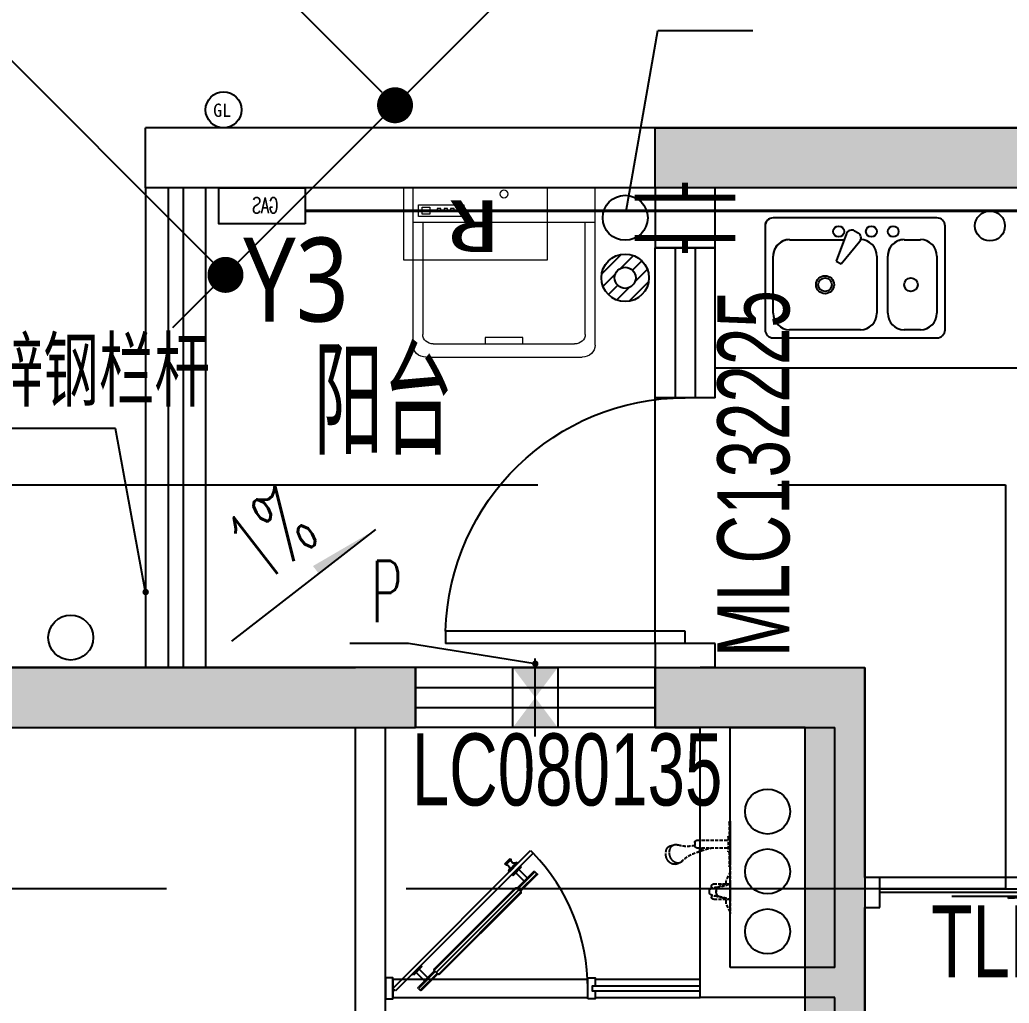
# Model space of a CAD drawing. Header units: millimetres. Extents: x -235126 to 312941, y -228449 to 114042.
# Drawn here: x -108016 to -104715, y -146156 to -142876 of the extents above; entities that cross this region are included whole.
import ezdxf
from ezdxf.enums import TextEntityAlignment as Align
from ezdxf.lldxf.tags import DXFTag

# ---------------------------------------------------------------- set-up
doc = ezdxf.new("R2010")
doc.units = ezdxf.units.MM
doc.header["$LTSCALE"] = 800
doc.linetypes.add('BY-3落地2$0$DASH', pattern=[0.35, 0.25, -0.1])
doc.linetypes.add('DASH', pattern=[0.35, 0.25, -0.1])
doc.layers.get('DEFPOINTS').update_dxf_attribs({"color": 250})
for name, color, linetype in [('_WALL', 6, 'Continuous'), ('_景森-地漏', 7, 'Continuous'), ('_景森-废水立管', 4, 'Continuous'), ('_景森-污水立管', 2, 'Continuous'), ('_景森-给水立管', 13, 'Continuous'), ('_景森-通气立管', 112, 'Continuous'), ('_景森-雨水立管', 231, 'Continuous'), ('_水', 201, 'Continuous'), ('AXIS', 3, 'Continuous'), ('FF-DOOR-门扇', 2, 'Continuous'), ('FF-KITCHEN-厨房', 1, 'Continuous'), ('FF-UTIL-沐浴趟门', 1, 'Continuous'), ('FF-UTIL-洁具', 1, 'Continuous'), ('f景森a-房名', 61, 'Continuous'), ('f景森a-符号', 125, 'Continuous'), ('f景森a-辅助线', 126, 'Continuous'), ('k景森a-看线', 1, 'Continuous'), ('l景森a-栏杆', 54, 'Continuous'), ('m景森a-门窗', 2, 'Continuous'), ('m景森a-门窗编号', 51, 'Continuous'), ('PUB_TEXT', 7, 'Continuous'), ('R-燃气设备', 3, 'Continuous'), ('s景森a-索引', 123, 'Continuous'), ('t景森a-砼', 6, 'Continuous'), ('VALVE_废水', 7, 'Continuous'), ('WALL', 4, 'Continuous'), ('暖通意见', 90, 'Continuous'), ('留孔', 1, 'Continuous')]:
    doc.layers.add(name, color=color, linetype=linetype)
doc.layers.add('A-FLOR-CKWA', color=142, linetype='Continuous', lineweight=9)
doc.layers.add('家具', color=8, linetype='Continuous', lineweight=9)
doc.styles.add('-黑体', font='simhei.ttf', dxfattribs={"width": 0.9})
doc.styles.add('_TCH_DIM', font='TXT', dxfattribs={"width": 0.65, "bigfont": 'HZTXT'})
doc.styles.add('HZTXT', font='txt-y.shx', dxfattribs={"width": 0.65, "bigfont": 'hztxt.shx'})
doc.styles.add('TSSD_REIN_T3', font='TSSDENG', dxfattribs={"width": 0.7, "bigfont": 'HZTXT'})
doc.styles.add('景森-黑体', font='')
doc.styles.add('景森尺寸字体', font='景森细字型.SHX', dxfattribs={"width": 0.7, "bigfont": '景森汉字.shx'})
doc.styles.add('景森细字体', font='景森细字型.SHX', dxfattribs={"width": 0.85, "bigfont": '景森汉字.shx'})
doc.styles.add('样式_1', font='', dxfattribs={"height": 200})
doc.styles.get('景森-黑体').set_extended_font_data('Microsoft YaHei')
doc.styles.get('样式_1').set_extended_font_data('STXihei')
tags = doc.linetypes.add('HIDDEN2', pattern=[0.1875, 0.125, -0.0625]).pattern_tags.tags
tags[6:7] = [DXFTag(74, 4), DXFTag(75, 0), DXFTag(340, '0'), DXFTag(46, 1.0), DXFTag(50, 0.0), DXFTag(44, 0.0), DXFTag(45, 0.0)]
tags[4:5] = [DXFTag(74, 4), DXFTag(75, 0), DXFTag(340, '0'), DXFTag(46, 1.0), DXFTag(50, 0.0), DXFTag(44, 0.0), DXFTag(45, 0.0)]
doc.dimstyles.new('_TCH_ARCH&&100', dxfattribs={"dimtxt": 300, "dimasz": 120, "dimexe": 250, "dimexo": 0, "dimgap": 100, "dimtad": 1, "dimdec": 0, "dimzin": 0, "dimdsep": 46, "dimtxsty": 'TSSD_REIN_T3', "dimblk": 'DOT', "dimcen": 0.09, "dimclrt": 7, "dimazin": 2, "dimtfac": 1, "dimtdec": 0, "dimtix": 1, "dimtmove": 2, "dimatfit": 3, "dimtolj": 1, "dimtzin": 0, "dimarcsym": 0})

# ---------------------------------------------------------------- blocks, each defined once
blk = doc.blocks.new('景森门窗编号01')
at = {"layer": 'm景森a-门窗编号', "style": '景森尺寸字体', "width": 0.7}
blk.add_attdef('门窗编号', text='', height=2.4, dxfattribs=at).set_placement((0, 0), align=Align.MIDDLE)
blk = doc.blocks.new('dilou-xyj')
at = {"color": 7}
for p, q in [((-147.8, 25.4), (-25.4, 147.8)), ((-24.7, 61.9), (53.5, 140.1)), ((47.1, 47.1), (106.1, 106.1)), ((-140.1, -53.5), (-61.9, 24.7)), ((61.9, -24.7), (140.1, 53.5)), ((-106.1, -106.1), (-47.1, -47.1)), ((-53.5, -140.1), (24.7, -61.9)), ((25.4, -147.8), (147.8, -25.4))]:
    blk.add_line(p, q, dxfattribs=at)
at = {"color": 7, "linetype": 'Continuous'}
for radius in [150, 66.7]:
    blk.add_circle((0, 0), radius, dxfattribs=at)
blk = doc.blocks.new('卫生间排气孔')
at = {"layer": '留孔', "ltscale": 0.1}
blk.add_line((130, 0), (-130, 0), dxfattribs=at)
blk.add_lwpolyline([(100, -75), (-100, -75), (-100, 75), (100, 75)], close=True, dxfattribs=at)
blk.add_solid([(100, -75), (100, 75), (-100, 75), (-100, -75)], dxfattribs=at)
blk = doc.blocks.new('A$C306334A5')
at = {"layer": 'A-FLOR-CKWA', "color": 40, "linetype": 'Continuous'}
blk.add_lwpolyline([(0, -200), (0, 200), (-200, 200), (-200, -200)], close=True, dxfattribs=at)
at = {"layer": 'A-FLOR-CKWA', "color": 40, "linetype": 'Continuous', "style": '-黑体', "width": 1.5}
blk.add_text('R', height=144, rotation=90, dxfattribs=at).set_placement((-34.4, -67.4, 0))
blk = doc.blocks.new('ERGRGAERG')
at = {"color": 3}
blk.add_circle((0, 0), 50, dxfattribs=at)
at = {"layer": 'R-燃气设备', "style": '样式_1'}
blk.add_text('GL', height=37.01, rotation=360, dxfattribs=at).set_placement((-29, -19.5))
blk = doc.blocks.new('ERGREG')
at = {"layer": '暖通意见'}
blk.add_lwpolyline([(0, 0), (240, 0), (240, 100), (0, 100)], close=True, dxfattribs=at)
at = {"layer": '暖通意见', "style": 'HZTXT', "width": 0.65}
blk.add_text('GAS', height=43.75, dxfattribs=at).set_placement((74.8125, 29.5))
blk = doc.blocks.new('A$C371139E7')
at = {"layer": '家具', "ltscale": 0.5}
for p, q in [((-17.3, 700.9), (-541.9, 700.9)), ((-133, 95.6), (-133, 698.1)), ((-17.3, 92.1), (-17.3, 700.9)), ((-133, 667.6), (-506, 667.6)), ((-113, 681.8), (-74.5, 681.8)), ((-113, 530.6), (-113, 681.8)), ((-105.1, 669.3), (-81.3, 669.3)), ((-105.1, 644.3), (-105.1, 669.3)), ((-81.3, 669.3), (-81.3, 644.3)), ((-74.5, 681.8), (-74.5, 530.6)), ((-581.9, 656.7), (-581.9, 136.2)), ((-538, 632.3), (-538, 160.7)), ((-81.3, 644.3), (-105.1, 644.3)), ((-96.1, 619.8), (-96.1, 607.7)), ((-85.9, 619.8), (-96.1, 619.8)), ((-96.1, 607.7), (-85.9, 607.7)), ((-96.1, 596.5), (-96.1, 584.5)), ((-85.9, 596.5), (-96.1, 596.5)), ((-85.9, 607.7), (-85.9, 619.8)), ((-85.9, 584.5), (-85.9, 596.5)), ((-96.1, 584.5), (-85.9, 584.5)), ((-96.1, 574.8), (-96.1, 562.8)), ((-85.9, 574.8), (-96.1, 574.8)), ((-96.1, 562.8), (-85.9, 562.8)), ((-85.9, 562.8), (-85.9, 574.8)), ((-74.5, 530.6), (-113, 530.6)), ((-96.1, 552.4), (-96.1, 540.3)), ((-85.9, 552.4), (-96.1, 552.4)), ((-96.1, 540.3), (-85.9, 540.3)), ((-85.9, 540.3), (-85.9, 552.4)), ((-516, 459.2), (-538, 459.2)), ((-516, 396.5), (-516, 459.2)), ((-516, 333.8), (-516, 396.5)), ((-538, 333.8), (-516, 333.8)), ((-506, 125.4), (-133, 125.4)), ((-541.9, 92.1), (-17.3, 92.1))]:
    blk.add_line(p, q, dxfattribs=at)
at = {"layer": '家具', "ltscale": 0.5, "extrusion": (0, 0, -1)}
for centre, major_axis, start_param, end_param in [((-541.9, 656.7), (0, 44.1), 4.712389, 6.283185), ((-506, 632.3), (0, 35.3), 4.712389, 6.283185), ((-541.9, 136.2), (0, 44.1), 3.141593, 4.712389), ((-506, 160.7), (0, 35.3), 3.141593, 4.712389)]:
    blk.add_ellipse(centre, major_axis=major_axis, ratio=0.90675, start_param=start_param, end_param=end_param, dxfattribs=at)
blk.add_ellipse((-37.6, 396.5), major_axis=(0, 14.1), ratio=0.90675, dxfattribs=at)
blk = doc.blocks.new('BATH')
at = {"linetype": 'DASH', "ltscale": 0.05}
for p, q in [((285.4, 0), (0, 0)), ((5.6, 0), (31.6, -12.1)), ((129.6, 0), (104.1, -12.1)), ((144.4, 0), (145, -1)), ((190.5, 0), (239.3, 0)), ((190.5, -3.2), (190.5, 0)), ((239.3, -3.1), (239.3, 0)), ((285.4, 0), (284.8, -1)), ((31.6, -12.1), (44.4, -12.1)), ((44.4, -12.1), (44.4, -51)), ((91.8, -51), (91.8, -12.1)), ((91.8, -12.1), (104.1, -12.1)), ((191.2, -2.5), (147.7, -2.5)), ((236.1, -6.3), (193.7, -6.3)), ((203.3, -102.3), (203.2, -6.3)), ((226.7, -102.4), (226.6, -6.3)), ((282.1, -2.5), (238.6, -2.5)), ((58.2, -57.4), (50.5, -57.4)), ((53.5, -40), (53.5, -36.3)), ((77.8, -57.4), (85.5, -57.4)), ((82.5, -40), (82.5, -36.3)), ((194.1, -89.4), (203.2, -55.3)), ((189.9, -98.3), (191.6, -92.3)), ((220.4, -108.8), (209.4, -108.8)), ((153.4, -168.7), (156.5, -156.9)), ((210, -183.8), (213.1, -172.1))]:
    blk.add_line(p, q, dxfattribs=at)
at = {"color": 251, "linetype": 'DASH', "ltscale": 0.05}
for p, q in [((91.7, 0), (44.3, 0)), ((44.3, 0), (44.3, -11.9)), ((92.1, 0), (44.7, 0)), ((275.7, 0), (151.8, 0)), ((45, -15.3), (44.6, -14.4)), ((44.9, -15.2), (53.9, -37.2)), ((91.1, -15.2), (82.1, -37.2)), ((91.1, -15.3), (91.4, -14.4)), ((91.7, 0), (91.7, -11.9)), ((276.3, 0), (152.4, 0))]:
    blk.add_line(p, q, dxfattribs=at)
for centre, radius, start, end in [((51.1, -12.2), 6.87, 177.3999, 200.8225), ((-52.1, -44.6), 105.9, 5.8023, 22.587), ((188.1, -44.6), 105.9, 157.413, 174.1977), ((84.9, -12.2), 6.87, 339.1775, 2.6001), ((59.6, -33.2), 6.35, 185.8023, 232.3307), ((59.8, -34.8), 6.35, 202.297, 245.8614), ((66.9, -23.7), 18.4, 232.3307, 273.3098), ((67.2, -18.3), 24.4, 245.8614, 271.8731), ((68.2, -21.8), 20.3, 268.6575, 269.5531), ((67.9, -17.1), 25.7, 269.6126, 270.1383), ((69.1, -23.7), 18.4, 266.6902, 307.6693), ((68.8, -18.3), 24.4, 268.1269, 294.1386), ((67.8, -21.8), 20.3, 270.4469, 271.3425), ((68.1, -17.1), 25.7, 269.8617, 270.3874), ((76.2, -34.8), 6.35, 294.1386, 337.703), ((76.4, -33.2), 6.35, 307.6693, 354.1977), ((199.7, -101.7), 13.7, 74.7863, 104.8395), ((193.9, -99.4), 4.07, 129.1668, 165), ((198.2, -97.8), 8.69, 200.8332, 201.232), ((196.8, -103), 8.69, 104.8395, 129.1668), ((198.1, -107.8), 13.7, 67.5964, 104.8395), ((172.6, -161.3), 16.7, 165, 193.9175), ((179.4, -159.6), 23.6, 193.9175, 218.1373), ((184.6, -155.5), 30.2, 218.1373, 237.7463), ((189.2, -148.1), 39, 237.7463, 255), ((192, -163), 23.6, 291.8627, 316.0825), ((197, -167.8), 16.7, 316.0825, 345), ((190.3, -169.5), 23.6, 13.9175, 23.823), ((189.2, -148.1), 39, 255, 272.2537), ((189.6, -156.8), 30.2, 272.2537, 291.8627)]:
    blk.add_arc(centre, radius, start, end, dxfattribs=at)
at = {"linetype": 'DASH', "ltscale": 0.05}
for centre, radius, start, end in [((147.7, 0.6), 3.17, 210, 270), ((193.7, -3.2), 3.17, 180.0782, 270.0782), ((236.1, -3.1), 3.17, 270.0782, 0.0782), ((282.1, 0.6), 3.17, 270, 330), ((50.8, -51), 6.35, 180, 270), ((94.3, -39.2), 40.8, 181.1308, 213.588), ((64.5, -56.8), 6.46, 220.3488, 243.3825), ((71.5, -56.8), 6.46, 296.6175, 319.6512), ((41.7, -39.2), 40.8, 326.412, 358.8692), ((85.5, -51), 6.35, 270, 0), ((66.6, -52.7), 11.1, 243.3825, 258.273), ((68, -46), 17.9, 258.273, 270), ((68, -46), 17.9, 270, 281.727), ((69.4, -52.7), 11.1, 281.727, 296.6175), ((195.5, -93.4), 4.07, 129.1668, 165), ((198.4, -96.9), 8.69, 104.8395, 129.1668), ((91.8, -75), 101.7, 312.0209, 347.9006), ((193.9, -99.4), 4.07, 165, 200.8332), ((209.6, -102.5), 6.35, 178.2992, 268.2992), ((297.1, -132.7), 89.5, 164.4995, 200.256), ((220.3, -102.4), 6.35, 270.0782, 0.0782), ((172.6, -161.3), 16.7, 136.0825, 165), ((177.6, -166.1), 23.6, 127.4702, 136.0825), ((169.5, -173), 16.7, 165, 193.9175), ((176.2, -171.3), 23.6, 193.9175, 218.1373), ((197, -167.8), 16.7, 345, 13.9175), ((181.4, -167.2), 30.2, 218.1373, 237.7463), ((186.1, -159.8), 39, 237.7463, 255), ((185, -150.5), 47.8, 259.1443, 285.3632), ((188.9, -174.7), 23.6, 291.8627, 316.0825), ((193.9, -179.5), 16.7, 316.0825, 345)]:
    blk.add_arc(centre, radius, start, end, dxfattribs=at)
blk = doc.blocks.new('A$C5F59444B')
at = {"layer": 'FF-DOOR-门扇'}
for p, q in [((0, 8.5), (459.6, 468.1)), ((459.6, 468.1), (468.1, 459.6)), ((468.1, 459.6), (8.5, 0)), ((415.1, 342.9), (469.5, 397.4)), ((473.8, 397.4), (480.1, 391)), ((480.1, 386.8), (425.7, 332.3)), ((139.3, 74.2), (408, 342.9)), ((415.1, 342.9), (425.7, 332.3)), ((425.7, 325.3), (157, 56.6)), ((139.3, 67.2), (84.9, 12.7)), ((149.9, 56.6), (139.3, 67.2)), ((95.5, 2.1), (149.9, 56.6)), ((116.3, 44.2), (105.7, 33.6)), ((8.5, 0), (0, 8.5)), ((84.9, 8.5), (91.2, 2.1))]:
    blk.add_line(p, q, dxfattribs=at)
at = {"layer": 'FF-DOOR-门扇', "linetype": 'ByBlock'}
for p, q in [((373, 423.9), (390.7, 441.6)), ((390.7, 441.6), (394.2, 438.1)), ((413.7, 429.2), (417.2, 425.7)), ((376.5, 420.4), (373, 423.9)), ((388.9, 397.4), (385.4, 400.9)), ((417.2, 425.7), (388.9, 397.4)), ((425.7, 417.2), (397.4, 388.9)), ((400.9, 385.4), (429.2, 413.7)), ((420.4, 404.8), (409.8, 394.2)), ((448.7, 376.5), (420.4, 404.8)), ((429.2, 413.7), (425.7, 417.2)), ((397.4, 388.9), (400.9, 385.4)), ((409.8, 394.2), (438.1, 365.9)), ((438.1, 365.9), (448.7, 376.5)), ((65.1, 56.6), (93.3, 84.9)), ((96.9, 81.3), (68.6, 53)), ((77.4, 61.9), (88, 72.5)), ((88, 72.5), (116.3, 44.2)), ((93.3, 84.9), (96.9, 81.3)), ((68.6, 53), (65.1, 56.6)), ((105.7, 33.6), (77.4, 61.9))]:
    blk.add_line(p, q, dxfattribs=at)
at = {"layer": 'FF-DOOR-门扇', "color": 250, "linetype": 'ByBlock'}
for p, q in [((394.2, 438.1), (376.5, 420.4)), ((385.4, 400.9), (413.7, 429.2))]:
    blk.add_line(p, q, dxfattribs=at)
at = {"layer": 'FF-DOOR-门扇', "color": 253, "ltscale": 0.3}
for p, q in [((417.2, 340.8), (473.8, 397.4)), ((423.6, 334.5), (480.1, 391)), ((138, 69.4), (412.8, 344.2)), ((144.6, 61.9), (420.4, 337.6)), ((152.1, 55.3), (427, 330.1)), ((141.4, 65.1), (84.9, 8.5)), ((147.8, 58.7), (91.2, 2.1))]:
    blk.add_line(p, q, dxfattribs=at)
at = {"layer": 'FF-DOOR-门扇', "color": 253, "linetype": 'HIDDEN2'}
blk.add_arc((-0.9, 8.2), 650.9, 0, 43.9041, dxfattribs=at)
at = {"layer": 'FF-DOOR-门扇', "linetype": 'ByBlock', "extrusion": (0, 0, -1)}
for centre, major_axis, start_param, end_param in [((405.4, 436.8), (7.94, 7.94), 1.526256, 4.039388), ((377.8, 409.2), (-7.94, 7.94), 0.673001, 3.186133)]:
    blk.add_ellipse(centre, major_axis=major_axis, ratio=1, start_param=start_param, end_param=end_param, dxfattribs=at)
at = {"layer": 'FF-DOOR-门扇', "extrusion": (0, 0, -1)}
for centre, major_axis, start_param, end_param in [((471.6, 395.3), (-2.12, 2.12), 6.283185, 7.853982), ((478, 388.9), (-2.12, 2.12), 1.570796, 3.141593), ((411.5, 339.4), (-3.54, 3.54), 6.283185, 7.853982), ((422.1, 328.8), (-3.54, 3.54), 1.570796, 3.141593), ((142.8, 70.7), (-3.54, 3.54), 4.712389, 6.283185), ((153.4, 60.1), (3.54, 3.54), 1.570796, 3.141593), ((87, 10.6), (2.12, 2.12), 3.141593, 4.712389), ((93.3, 4.2), (-2.12, 2.12), 3.141593, 4.712389)]:
    blk.add_ellipse(centre, major_axis=major_axis, ratio=1, start_param=start_param, end_param=end_param, dxfattribs=at)
blk = doc.blocks.new('ehgwehe')
at = {"ltscale": 50}
for p, q in [((3110673.4, 797957.4), (3110327.7, 797957.4)), ((3110300.4, 797930.1), (3110300.4, 797384.2)), ((3110700.7, 797384.2), (3110700.7, 797930.1)), ((3110327.7, 797356.9), (3110673.4, 797356.9))]:
    blk.add_line(p, q, dxfattribs=at)
at = {"color": 8, "ltscale": 50}
for p, q in [((3110427.7, 797930.1), (3110618.8, 797930.1)), ((3110373.2, 797820.9), (3110373.2, 797875.5)), ((3110673.4, 797875.5), (3110673.4, 797820.9)), ((3110618.8, 797766.3), (3110427.7, 797766.3)), ((3110427.7, 797730), (3110618.8, 797730)), ((3110343.4, 797655.4), (3110350.7, 797668.1)), ((3110454.1, 797610.5), (3110378.1, 797673)), ((3110673.4, 797675.4), (3110673.4, 797438.8)), ((3110352.8, 797629.2), (3110445, 797594.7)), ((3110373.2, 797438.8), (3110373.2, 797621.6)), ((3110445, 797594.7), (3110454.1, 797610.5)), ((3110618.8, 797384.2), (3110427.7, 797384.2))]:
    blk.add_line(p, q, dxfattribs=at)
for centre, radius in [((3110523.3, 797843.7), 22.7), ((3110345.9, 797784.5), 18.2), ((3110345.9, 797711.8), 18.2), ((3110345.9, 797602.6), 18.2), ((3110523.3, 797557.1), 22.7)]:
    blk.add_circle(centre, radius, dxfattribs=at)
at = {"ltscale": 50}
for centre, start, end in [((3110327.7, 797930.1), 90, 180), ((3110673.4, 797930.1), 0, 90), ((3110327.7, 797384.2), 180, 270), ((3110673.4, 797384.2), 270, 0)]:
    blk.add_arc(centre, 27.3, start, end, dxfattribs=at)
at = {"color": 8, "ltscale": 50}
for centre, radius, start, end in [((3110427.7, 797875.5), 54.6, 90, 180), ((3110618.8, 797875.5), 54.6, 0, 90), ((3110427.7, 797820.9), 54.6, 180, 270), ((3110618.8, 797820.9), 54.6, 270, 0), ((3110427.7, 797675.4), 54.6, 90, 180), ((3110618.8, 797675.4), 54.6, 0, 90), ((3110359.2, 797646.3), 18.2, 150, 249.4623), ((3110366.5, 797659), 18.2, 50.5377, 150), ((3110427.7, 797438.8), 54.6, 180, 270), ((3110618.8, 797438.8), 54.6, 270, 0)]:
    blk.add_arc(centre, radius, start, end, dxfattribs=at)
blk = doc.blocks.new('A$C48D418E4')
at = {"ltscale": 50}
for p, q in [((409.5, 467.5), (-136.4, 467.5)), ((-163.7, 440.2), (-163.7, 94.5)), ((436.8, 94.5), (436.8, 440.2)), ((-136.4, 67.2), (409.5, 67.2))]:
    blk.add_line(p, q, dxfattribs=at)
at = {"color": 8, "ltscale": 50}
for p, q in [((108.6, 415.1), (74.1, 322.9)), ((134.8, 424.5), (147.4, 417.2)), ((-81.8, 394.7), (101, 394.7)), ((89.8, 313.8), (152.4, 389.8)), ((300.3, 394.7), (354.9, 394.7)), ((-136.4, 149.1), (-136.4, 340.2)), ((209.3, 340.2), (209.3, 149.1)), ((245.7, 149.1), (245.7, 340.2)), ((409.5, 340.2), (409.5, 149.1)), ((74.1, 322.9), (89.8, 313.8)), ((154.7, 94.5), (-81.8, 94.5)), ((354.9, 94.5), (300.3, 94.5))]:
    blk.add_line(p, q, dxfattribs=at)
for centre, radius in [((82, 422), 18.2), ((191.1, 422), 18.2), ((263.9, 422), 18.2), ((36.5, 244.6), 22.7), ((323.1, 244.6), 22.7)]:
    blk.add_circle(centre, radius, dxfattribs=at)
at = {"ltscale": 50}
for centre, start, end in [((-136.4, 440.2), 90, 180), ((409.5, 440.2), 0, 90), ((-136.4, 94.5), 180, 270), ((409.5, 94.5), 270, 0)]:
    blk.add_arc(centre, 27.3, start, end, dxfattribs=at)
at = {"color": 8, "ltscale": 50}
for centre, radius, start, end in [((125.7, 408.7), 18.2, 60, 159.4623), ((138.4, 401.4), 18.2, 320.5377, 60), ((-81.8, 340.2), 54.6, 90, 180), ((154.7, 340.2), 54.6, 0, 90), ((300.3, 340.2), 54.6, 90, 180), ((354.9, 340.2), 54.6, 0, 90), ((-81.8, 149.1), 54.6, 180, 270), ((154.7, 149.1), 54.6, 270, 0), ((300.3, 149.1), 54.6, 180, 270), ((354.9, 149.1), 54.6, 270, 0)]:
    blk.add_arc(centre, radius, start, end, dxfattribs=at)
at = {"layer": 'FF-KITCHEN-厨房', "rotation": 270}
blk.add_blockref('ehgwehe', (-797520.6, 3110767.9), dxfattribs=at)
blk = doc.blocks.new('$VALVE$00000553')
at = {"const_width": 30}
for points in [[(0, 100), (0, 175)], [(0, 100), (-250, 100), (-250, 100)], [(0, 100), (250, 100), (250, 100)], [(-250, -100), (-250, -100), (0, -100)], [(250, -100), (250, -100), (0, -100)], [(0, -175), (0, -100)]]:
    blk.add_lwpolyline(points, dxfattribs=at)
blk = doc.blocks.new('$TCHSYS$WIN2D')
for p, q in [((-0.5, 0.5), (0.5, 0.5)), ((-0.5, 0.5), (-0.5, -0.5)), ((0.5, 0.5), (0.5, -0.5)), ((0.5, 0.1667), (-0.5, 0.1667)), ((0.5, -0.1667), (-0.5, -0.1667)), ((-0.5, -0.5), (0.5, -0.5))]:
    blk.add_line(p, q)
blk = doc.blocks.new('$DorLib2D$00000001')
at = {"layer": 'FF-DOOR-门扇'}
for p, q in [((0.45, 0.975), (0.5, 0.975)), ((0.45, 0), (0.45, 0.975)), ((0.5, 0), (0.5, 0.975)), ((0.5, 0), (0.45, 0))]:
    blk.add_line(p, q, dxfattribs=at)
at = {"layer": 'FF-DOOR-门扇', "color": 8, "linetype": 'HIDDEN2'}
blk.add_arc((0.475, 0), 0.975, 91.4693, 180, dxfattribs=at)
blk = doc.blocks.new('$DorLib2D$00000131')
at = {"color": 0, "linetype": 'Continuous'}
for p, q in [((0.15, 0.125), (0.2319, 0.1973)), ((0.2319, 0.1973), (0.2319, 0.125)), ((-0.5, 0.125), (-0.5, 0)), ((0.0192, 0.125), (-0.5, 0.125)), ((0.0192, 0), (0.0192, 0.125)), ((0.35, 0.125), (0.15, 0.125)), ((-0.5, 0), (0.0192, 0)), ((-0.024, 0), (0.5, 0)), ((-0.024, -0.125), (-0.024, 0)), ((0.5, 0), (0.5, -0.125)), ((-0.35, -0.125), (-0.15, -0.125)), ((-0.2319, -0.1973), (-0.2319, -0.125)), ((-0.15, -0.125), (-0.2319, -0.1973)), ((0.5, -0.125), (-0.024, -0.125))]:
    blk.add_line(p, q, dxfattribs=at)
blk = doc.blocks.new('1T4标准层墙柱布置图')
at = {"layer": 't景森a-砼'}
h = blk.add_hatch(color=8, dxfattribs=at)
h.dxf.hatch_style = 1
h.paths.add_polyline_path([(-126240.1, -13402.6), (-126440.1, -13402.6), (-126440.1, -15602.6), (-125740.1, -15602.6), (-125740.1, -15402.6), (-126240.1, -15402.6)])
h.paths.add_polyline_path([(-130240.1, -12502.6), (-130440.1, -12502.6), (-130440.1, -15602.6), (-129840.1, -15602.6), (-129840.1, -15402.6), (-130240.1, -15402.6)])
h.paths.add_polyline_path([(-147679.8, 2427.2), (-147467.7, 2215.1), (-149589, 93.8), (-149730.4, 235.2), (-148174.8, 1790.8), (-148245.5, 1861.5)])
h.paths.add_polyline_path([(-140608.8, -8886.5), (-138628.9, -6906.6), (-139053.1, -6482.3), (-138911.7, -6340.9), (-138346, -6906.6), (-139142, -7702.6), (-134260.1, -7702.6), (-134260.1, -7902.6), (-139342, -7902.6), (-140467.4, -9027.9)])
h.paths.add_polyline_path([(-141640.1, -10117.9), (-142022.9, -9735), (-142164.4, -9876.4), (-141881.5, -10159.3), (-142871.5, -11149.3), (-142730.1, -11290.7), (-141940.1, -10500.7), (-141640.1, -10500.7)])
h.paths.add_polyline_path([(-135040.1, -26302.6), (-135040.1, -24102.6), (-135240.1, -24102.6), (-135240.1, -25602.6), (-135340.1, -25602.6), (-135340.1, -26302.6)])
h.paths.add_polyline_path([(-148440.1, -26302.6), (-148440.1, -24102.6), (-148240.1, -24102.6), (-148240.1, -25602.6), (-148140.1, -25602.6), (-148140.1, -26302.6)])
h.paths.add_polyline_path([(-141840.1, -14902.6), (-141640.1, -14902.6), (-141640.1, -15702.6), (-146140.1, -15702.6), (-146140.1, -15502.6), (-141840.1, -15502.6)])
h.paths.add_polyline_path([(-145063.5, -47.6), (-144639.2, -471.9), (-144851.4, -684), (-145134.2, -401.2), (-147114.1, -2381.1), (-147255.5, -2239.7)])
h.paths.add_polyline_path([(-138040.1, -17302.6), (-138040.1, -20452.6), (-137840.1, -20452.6), (-137840.1, -17502.6), (-137340.1, -17502.6), (-137340.1, -17302.6)])
h.paths.add_polyline_path([(-133790.1, -17502.6), (-136540.1, -17502.6), (-136540.1, -17302.6), (-133790.1, -17302.6)])
h.paths.add_polyline_path([(-131640.1, -26302.6), (-131640.1, -23052.6), (-131440.1, -23052.6), (-131440.1, -25502.6), (-131340.1, -25502.6), (-131340.1, -26302.6)])
h.paths.add_polyline_path([(-153760.9, -4078.2), (-153973, -3866), (-153407.4, -3300.3), (-153336.6, -3371), (-150508.2, -542.6), (-150366.8, -684)])
h.paths.add_polyline_path([(-149765.8, -8073.3), (-148846.5, -8992.6), (-148705.1, -8851.1), (-149094, -8462.2), (-147750.5, -7118.7), (-147891.9, -6977.3), (-149235.4, -8320.8), (-149624.3, -7931.9)])
h.paths.add_polyline_path([(-133990.1, -19152.6), (-133990.1, -20452.6), (-133790.1, -20452.6), (-133790.1, -19352.6), (-133190.1, -19352.6), (-133190.1, -19152.6)])
h.paths.add_polyline_path([(-142447.2, -2805.4), (-141740.1, -3512.5), (-141881.5, -3653.9), (-142164.4, -3371.1), (-144144.3, -5351), (-144285.7, -5209.5), (-142305.8, -3229.6), (-142588.6, -2946.8)])
h.paths.add_polyline_path([(-149164.7, -4148.9), (-151498.2, -6482.3), (-151038.5, -6941.9), (-150826.4, -6729.8), (-151144.6, -6411.6), (-149023.3, -4290.3)])
h.paths.add_polyline_path([(-132740.1, -7302.6), (-131990.1, -7302.6), (-131990.1, -7502.6), (-132540.1, -7502.6), (-132540.1, -10602.6), (-132740.1, -10602.6)])
h.paths.add_polyline_path([(-132340.1, -13302.6), (-132740.1, -13302.6), (-132740.1, -12502.6), (-132340.1, -12502.6)])
h.paths.add_polyline_path([(-142240.1, -25202.6), (-141240.1, -25202.6), (-141240.1, -25002.6), (-141640.1, -25002.6), (-141640.1, -23052.6), (-141840.1, -23052.6), (-141840.1, -25002.6), (-142240.1, -25002.6)])
h.paths.add_polyline_path([(-137840.1, -25202.6), (-137840.1, -23052.6), (-138040.1, -23052.6), (-138040.1, -25002.6), (-138540.1, -25002.6), (-138540.1, -25202.6)])
h.paths.add_polyline_path([(-145640.1, -25202.6), (-145640.1, -23052.6), (-145440.1, -23052.6), (-145440.1, -25002.6), (-144940.1, -25002.6), (-144940.1, -25202.6)])
h.paths.add_polyline_path([(-151840.1, -26302.6), (-151840.1, -23052.6), (-152040.1, -23052.6), (-152040.1, -25502.6), (-152140.1, -25502.6), (-152140.1, -26302.6)])
h.paths.add_polyline_path([(-146265.6, -11573.5), (-143225, -8532.9), (-143366.4, -8391.5), (-146265.6, -11290.7), (-146795.9, -10760.3), (-146937.3, -10901.7)])
h.paths.add_polyline_path([(-127240.1, -7302.6), (-127240.1, -10602.6), (-127440.1, -10602.6), (-127440.1, -7502.6), (-127940.1, -7502.6), (-127940.1, -7302.6)])
h.paths.add_polyline_path([(-149440.1, -21552.6), (-152040.1, -21552.6), (-152040.1, -22102.6), (-151840.1, -22102.6), (-151840.1, -21752.6), (-149440.1, -21752.6)])
h.paths.add_polyline_path([(-134260.1, -10602.6), (-138820.1, -10602.6), (-138820.1, -10402.6), (-134260.1, -10402.6)])
h.paths.add_polyline_path([(-149690.1, -17502.6), (-146940.1, -17502.6), (-146940.1, -17302.6), (-149690.1, -17302.6)])
h.paths.add_polyline_path([(-149490.1, -19152.6), (-149490.1, -20452.6), (-149690.1, -20452.6), (-149690.1, -19352.6), (-150290.1, -19352.6), (-150290.1, -19152.6)])
h.paths.add_polyline_path([(-131440.1, -22102.6), (-131440.1, -21552.6), (-134040.1, -21552.6), (-134040.1, -21752.6), (-131640.1, -21752.6), (-131640.1, -22102.6)])
h.paths.add_polyline_path([(-123940.1, -15402.6), (-123940.1, -15602.6), (-123440.1, -15602.6), (-123440.1, -13902.6), (-123640.1, -13902.6), (-123640.1, -15402.6)])
h.paths.add_polyline_path([(-145440.1, -17302.6), (-145440.1, -20452.6), (-145640.1, -20452.6), (-145640.1, -17502.6), (-146140.1, -17502.6), (-146140.1, -17302.6)])
h.paths.add_polyline_path([(-139440.1, -15702.6), (-134640.1, -15702.6), (-134640.1, -13102.6), (-135340.1, -13102.6), (-135340.1, -13302.6), (-134840.1, -13302.6), (-134840.1, -15502.6), (-139240.1, -15502.6), (-139240.1, -13302.6), (-138740.1, -13302.6), (-138740.1, -13102.6), (-139440.1, -13102.6)])
h.paths.add_polyline_path([(-119840.1, -8402.6), (-120440.1, -8402.6), (-120440.1, -8602.6), (-120040.1, -8602.6), (-120040.1, -10602.6), (-119840.1, -10602.6)])
h.paths.add_polyline_path([(-122140.1, -7302.6), (-122440.1, -7302.6), (-122440.1, -10602.6), (-122240.1, -10602.6), (-122240.1, -8102.6), (-122140.1, -8102.6)])
h.paths.add_polyline_path([(-119840.1, -11702.6), (-120040.1, -11702.6), (-120040.1, -15002.6), (-119840.1, -15002.6)])
at = {"layer": '_WALL', "linetype": 'ByBlock'}
for points in [[(-141840.1, -14902.6), (-141640.1, -14902.6), (-141640.1, -15702.6), (-146140.1, -15702.6), (-146140.1, -15502.6), (-141840.1, -15502.6), (-141840.1, -14902.6)], [(-145440.1, -17302.6), (-145440.1, -20452.6), (-145640.1, -20452.6), (-145640.1, -17502.6), (-146140.1, -17502.6), (-146140.1, -17302.6), (-145440.1, -17302.6)]]:
    blk.add_lwpolyline(points, dxfattribs=at)
blk.add_lwpolyline([(-149690.1, -17502.6), (-146940.1, -17502.6), (-146940.1, -17302.6), (-149690.1, -17302.6)], close=True, dxfattribs=at)
blk = doc.blocks.new('_Dot')
at = {"color": 0, "linetype": 'ByBlock', "lineweight": -2}
blk.add_line((-0.5, 0), (-1, 0), dxfattribs=at)
at = {"color": 0, "linetype": 'ByBlock', "const_width": 0.5}
blk.add_lwpolyline([(-0.25, 0, 1), (0.25, 0, 1)], format="xyb", close=True, dxfattribs=at)
blk = doc.blocks.new('*D291')
at = {"layer": 'AXIS', "color": 0, "lineweight": -2, "transparency": 16777216}
for p, q in [((-114966.8, -132978.9), (-116699.3, -134711.3)), ((-116437.6, -134619.4), (-107414.9, -143642.1)), ((-105774.5, -142171.3), (-107506.9, -143903.7))]:
    blk.add_line(p, q, dxfattribs=at)
at = {"layer": 'DEFPOINTS', "color": 0, "transparency": 16777216}
for p in [(-114966.8, -132978.9), (-105774.5, -142171.3), (-107330.1, -143726.9)]:
    blk.add_point(p, dxfattribs=at)
at = {"layer": 'AXIS', "color": 0, "lineweight": -2, "transparency": 16777216, "xscale": 120, "yscale": 120, "zscale": 120}
for p, rotation in [((-116522.5, -134534.5), 134.9999804356231), ((-107330.1, -143726.9), 314.9999804356231)]:
    blk.add_blockref('_Dot', p, dxfattribs=dict(at, rotation=rotation))
at = {"layer": 'AXIS', "color": 7, "transparency": 16777216, "insert": (-111749.5, -138953.9), "char_height": 300, "attachment_point": 5, "rotation": 315, "style": 'TSSD_REIN_T3'}
blk.add_mtext('\\A1;13000', dxfattribs=at)
blk = doc.blocks.new('*D295')
at = {"layer": 'AXIS', "color": 0, "lineweight": -2, "transparency": 16777216}
for p, q in [((-107400.8, -140544.9), (-108567.5, -141711.7)), ((-108305.9, -141619.7), (-106849.3, -143076.4)), ((-105774.5, -142171.3), (-106941.2, -143338))]:
    blk.add_line(p, q, dxfattribs=at)
at = {"layer": 'DEFPOINTS', "color": 0, "transparency": 16777216}
for p in [(-107400.8, -140544.9), (-105774.5, -142171.3), (-106764.4, -143161.2)]:
    blk.add_point(p, dxfattribs=at)
at = {"layer": 'AXIS', "color": 0, "lineweight": -2, "transparency": 16777216, "xscale": 120, "yscale": 120, "zscale": 120}
for p, rotation in [((-108390.8, -141534.9), 134.9999804356223), ((-106764.4, -143161.2), 314.9999804356223)]:
    blk.add_blockref('_Dot', p, dxfattribs=dict(at, rotation=rotation))
at = {"layer": 'AXIS', "color": 7, "transparency": 16777216, "insert": (-107400.8, -142171.3), "char_height": 300, "attachment_point": 5, "rotation": 315, "style": 'TSSD_REIN_T3'}
blk.add_mtext('\\A1;2300', dxfattribs=at)

msp = doc.modelspace()

# ---------------------------------------------------------------- hatches: boundary and pattern name
at = {"layer": 'f景森a-符号'}
msp.add_hatch(color=256, dxfattribs=at).paths.add_polyline_path([(-106829, -144576.2), (-107018.7, -144723.3), (-107038.3, -144698)])

# ---------------------------------------------------------------- linework, layer by layer
at = {"layer": '_景森-废水立管'}
for centre, radius in [((-105996.5, -143536.6), 75), ((-105329.7, -143759.6), 30), ((-105521.5, -145516.6), 75)]:
    msp.add_circle(centre, radius, dxfattribs=at)
at = {"layer": '_景森-污水立管'}
msp.add_circle((-105521.5, -145916.6), 75, dxfattribs=at)
at = {"layer": '_景森-给水立管'}
msp.add_circle((-104779.4, -143563.7), 50, dxfattribs=at)
at = {"layer": '_景森-通气立管'}
msp.add_circle((-105521.5, -145716.6), 75, dxfattribs=at)
at = {"layer": '_景森-雨水立管'}
msp.add_circle((-107846.5, -144936.6), 75, dxfattribs=at)
at = {"layer": 'FF-KITCHEN-厨房'}
msp.add_lwpolyline([(-105696.5, -144036.6), (-103696.5, -144036.6), (-103696.5, -145018.7), (-103096.5, -145018.7)], dxfattribs=at)
at = {"layer": 'FF-UTIL-沐浴趟门'}
msp.add_lwpolyline([(-106796.5, -146071.6), (-106796.5, -146141.6), (-106771.5, -146141.6), (-106771.5, -146071.6)], close=True, dxfattribs=at)
at = {"layer": 'FF-UTIL-沐浴趟门', "color": 8}
for points in [[(-106121.5, -146136.6), (-106121.5, -146099.6), (-106121.5, -146099.6), (-106121.5, -146076.6), (-106771.5, -146076.6), (-106771.5, -146136.6), (-106121.5, -146136.6)], [(-106096.5, -146114.1), (-106096.5, -146136.6), (-105746.5, -146136.6), (-105746.5, -146076.6), (-106096.5, -146076.6), (-106096.5, -146099.1)]]:
    msp.add_lwpolyline(points, dxfattribs=at)
at = {"layer": 'FF-UTIL-沐浴趟门', "linetype": 'ByBlock'}
msp.add_lwpolyline([(-106121.5, -146141.6), (-106121.5, -146099.6), (-106121.5, -146099.6), (-106121.5, -146071.6), (-106096.5, -146071.6), (-106096.5, -146086.6), (-106096.5, -146086.6), (-106096.5, -146099.1), (-106106.5, -146099.1), (-106106.5, -146114.1), (-106096.5, -146114.1), (-106096.5, -146141.6), (-106121.5, -146141.6)], dxfattribs=at)
at = {"layer": 'FF-UTIL-沐浴趟门', "color": 2}
msp.add_lwpolyline([(-105746.5, -146114.1), (-105746.5, -146099.1), (-106106.5, -146099.1), (-106106.5, -146114.1)], close=True, dxfattribs=at)
at = {"layer": 'f景森a-符号'}
msp.add_lwpolyline([(-107309.1, -144948.5), (-106829, -144576.2)], dxfattribs=at)
at = {"layer": 'f景森a-辅助线', "color": 8, "linetype": 'BY-3落地2$0$DASH', "ltscale": 10}
msp.add_lwpolyline([(-111087.5, -144427.4), (-104727.3, -144427.4), (-104727.3, -145774.1), (-111087.5, -145774.1)], close=True, dxfattribs=at)
at = {"layer": 'k景森a-看线'}
for p, q in [((-107596.5, -143436.6), (-107596.5, -145036.6)), ((-107396.5, -143436.6), (-107396.5, -145036.6))]:
    msp.add_line(p, q, dxfattribs=at)
at = {"layer": 'k景森a-看线', "linetype": 'BY-3落地2$0$DASH', "const_width": 10}
msp.add_lwpolyline([(-107064.5, -143513.7), (-104622, -143513.7)], dxfattribs=at)
at = {"layer": 'l景森a-栏杆'}
for p, q in [((-107521.5, -143436.6), (-107521.5, -145036.6)), ((-107471.5, -143436.6), (-107471.5, -145036.6))]:
    msp.add_line(p, q, dxfattribs=at)
at = {"layer": 'm景森a-门窗'}
for p, q in [((-105896.5, -144956.6), (-105896.5, -144136.6)), ((-103546.5, -145736.6), (-105146.5, -145736.6))]:
    msp.add_line(p, q, dxfattribs=at)
at = {"layer": 's景森a-索引'}
for p, q in [((-105992.7, -143514.7), (-105887.1, -142912.2)), ((-105887.1, -142912.2), (-105570.8, -142912.2)), ((-107697.1, -144239), (-108750.7, -144239)), ((-107596.5, -144784.7), (-107697.1, -144239)), ((-106719, -144956.6), (-106915.6, -144956.6)), ((-106296.5, -145023.8), (-106719, -144956.6))]:
    msp.add_line(p, q, dxfattribs=at)
at = {"layer": 's景森a-索引', "const_width": 10.7}
for points in [[(-107595.5, -144789.9, 1), (-107597.4, -144779.5, 1)], [(-106291.2, -145024.7, 1), (-106301.7, -145023, 1)]]:
    msp.add_lwpolyline(points, format="xyb", close=True, dxfattribs=at)
at = {"layer": 'WALL'}
for p, q in [((-105796.5, -143236.6), (-107596.5, -143236.6)), ((-107596.5, -143436.6), (-107596.5, -143236.6)), ((-102996.5, -143236.6), (-105796.5, -143236.6)), ((-105896.5, -143436.6), (-107596.5, -143436.6)), ((-105896.5, -143436.6), (-105896.5, -143636.6)), ((-105696.5, -143636.6), (-105696.5, -143436.6)), ((-103096.5, -143436.6), (-105696.5, -143436.6)), ((-105896.5, -143636.6), (-105696.5, -143636.6)), ((-105696.5, -144956.6), (-105896.5, -144956.6)), ((-105896.5, -144956.6), (-105896.5, -145036.6)), ((-105696.5, -145036.6), (-105696.5, -144956.6)), ((-110046.5, -145036.6), (-106896.5, -145036.6)), ((-106696.5, -145036.6), (-106896.5, -145036.6)), ((-106696.5, -145236.6), (-106696.5, -145036.6)), ((-105896.5, -145036.6), (-105896.5, -145236.6)), ((-105696.5, -145036.6), (-105746.5, -145036.6)), ((-105746.5, -145036.6), (-105196.5, -145036.6)), ((-105196.5, -145736.6), (-105196.5, -145036.6)), ((-109846.5, -145236.6), (-106896.5, -145236.6)), ((-106896.5, -148086.6), (-106896.5, -145236.6)), ((-106796.5, -148086.6), (-106796.5, -145236.6)), ((-106796.5, -145236.6), (-106696.5, -145236.6)), ((-105896.5, -145236.6), (-105796.5, -145236.6)), ((-105796.5, -145236.6), (-105746.5, -145236.6)), ((-105746.5, -146136.6), (-105746.5, -145236.6)), ((-105646.5, -146036.6), (-105646.5, -145236.6)), ((-105646.5, -145236.6), (-105296.5, -145236.6)), ((-105296.5, -145736.6), (-105296.5, -145236.6)), ((-105296.5, -146036.6), (-105296.5, -145736.6)), ((-105146.5, -145736.6), (-105196.5, -145736.6)), ((-105146.5, -145836.6), (-105146.5, -145736.6)), ((-105196.5, -145836.6), (-105146.5, -145836.6)), ((-105196.5, -146136.6), (-105196.5, -145836.6)), ((-105296.5, -146036.6), (-105646.5, -146036.6)), ((-105296.5, -146136.6), (-105746.5, -146136.6)), ((-105296.5, -148186.6), (-105296.5, -146136.6)), ((-105196.5, -148186.6), (-105196.5, -146136.6))]:
    msp.add_line(p, q, dxfattribs=at)

# ---------------------------------------------------------------- block references
at = {"extrusion": (0, 0, -1), "xscale": -1, "zscale": -1}
msp.add_blockref('A$C48D418E4', (105366.2, -144004.2), dxfattribs=at)
at = {"layer": '_WALL'}
msp.add_blockref('1T4标准层墙柱布置图', (40243.6, -127734), dxfattribs=at)
at = {"layer": '_景森-地漏', "xscale": 0.5279999999329852, "yscale": 0.5279999999329852, "zscale": 0.5279999999329852}
msp.add_blockref('dilou-xyj', (-105996.5, -143736.6), dxfattribs=at)
at = {"layer": '_水', "xscale": 1.200000000000001, "yscale": 1.200000000000001, "zscale": 1.200000000000001, "rotation": 90.00000001023304}
msp.add_blockref('A$C306334A5', (-106496, -143436.6), dxfattribs=at)
at = {"layer": 'FF-DOOR-门扇', "extrusion": (0, 0, -1), "xscale": -1, "zscale": -1}
msp.add_blockref('A$C5F59444B', (106771.5, -146115), dxfattribs=at)
at = {"layer": 'FF-UTIL-洁具', "linetype": 'ByBlock', "xscale": -1.080787383970622, "yscale": 1.080787383970622, "zscale": 1.080787383970623, "rotation": 270}
msp.add_blockref('BATH', (-105646.5, -145857.5), dxfattribs=at)
msp.add_blockref('BATH', (-105646.5, -145857.5), dxfattribs=at)
at = {"layer": 'm景森a-门窗'}
for name, p, xscale, yscale, zscale, rotation in [('$TCHSYS$WIN2D', (-105796.5, -143886.6), 499.9999999993306, -200, 200, 90), ('$DorLib2D$00000001', (-105796.5, -144546.6), -820, 820, 200, 90), ('$TCHSYS$WIN2D', (-106296.5, -145136.6), -800, 200, 200, 359.999999999997), ('$DorLib2D$00000131', (-104346.5, -145786.6), 1600, 100, 100, 179.999999999994)]:
    msp.add_blockref(name, p, dxfattribs=dict(at, xscale=xscale, yscale=yscale, zscale=zscale, rotation=rotation))
at = {"layer": 'm景森a-门窗编号', "ltscale": 2}
ref = msp.add_blockref('景森门窗编号01', (-105568.8, -144389.9), dxfattribs=dict(at, xscale=-100, yscale=100, zscale=100, rotation=90))
ref.add_attrib('门窗编号', 'MLC132225', dxfattribs={"height": 240, "rotation": 90, "style": '景森尺寸字体', "width": 0.7}).set_placement((-105568.8, -144389.9), align=Align.MIDDLE)
at = {"layer": 'm景森a-门窗编号', "ltscale": 2, "xscale": 100, "yscale": 100, "zscale": 100}
msp.add_blockref('景森门窗编号01', (-106190.6, -145376.3), dxfattribs=at).add_auto_attribs({'门窗编号': 'LC080135'})
at = {"layer": 'm景森a-门窗编号', "ltscale": 2}
ref = msp.add_blockref('景森门窗编号01', (-104375.7, -145949.1), dxfattribs=dict(at, xscale=-100, yscale=100, zscale=100))
ref.add_attrib('门窗编号', 'TLM160225', dxfattribs={"height": 240, "style": '景森尺寸字体', "width": 0.7}).set_placement((-104375.7, -145949.1), align=Align.MIDDLE)
at = {"layer": 'R-燃气设备', "xscale": 1.2, "yscale": 1.2, "zscale": 1.2}
msp.add_blockref('ERGRGAERG', (-107336.5, -143176.6), dxfattribs=at)
at = {"layer": 'VALVE_废水', "xscale": 0.672, "yscale": 0.672, "zscale": 0.672}
msp.add_blockref('$VALVE$00000553', (-105796.5, -143536.6), dxfattribs=at)
at = {"layer": '家具', "rotation": 89.9999999897672}
msp.add_blockref('A$C371139E7', (-106004.4, -143419.3), dxfattribs=at)
at = {"layer": '暖通意见', "xscale": -1.2, "yscale": 1.2, "zscale": 1.2, "rotation": 359.9999999897667}
msp.add_blockref('ERGREG', (-107064.5, -143556.6), dxfattribs=at)
at = {"layer": '留孔', "ltscale": 0.1, "rotation": 270}
msp.add_blockref('卫生间排气孔', (-106296.5, -145136.6), dxfattribs=at)

# ---------------------------------------------------------------- texts
at = {"layer": 'f景森a-房名'}
for s, height, style, width, p in [('Y3', 280, '景森-黑体', 0.85, (-107271, -143882.5)), ('阳台', 350, '景森细字体', 0.7, (-107036.2, -144327.4))]:
    msp.add_text(s, height=height, dxfattribs=dict(at, style=style, width=width)).set_placement(p)
at = {"layer": 'PUB_TEXT', "style": '_TCH_DIM'}
for s, height, width, p in [('装配式锌钢栏杆', 231.49, 0.8, (-108678.7, -144167)), ('P', 204, 0.564706, (-106843.6, -144884.6))]:
    msp.add_text(s, height=height, dxfattribs=dict(at, width=width)).set_placement(p)
at = {"layer": 'PUB_TEXT', "style": '_TCH_DIM', "width": 0.564706}
msp.add_text('1%', height=238, rotation=37.7889, dxfattribs=at).set_placement((-107206.5, -144762.6))

# ---------------------------------------------------------------- dimensions: what is measured, and where the dimension line sits
at = {"layer": 'AXIS'}
for p1, distance, picture, middle in [((-114966.8, -132978.9), -2200, '*D291', (-111749.5, -138953.9)), ((-107400.8, -140544.9), -1400, '*D295', (-107400.8, -142171.3))]:
    dim = msp.add_aligned_dim(p1=p1, p2=(-105774.5, -142171.3), distance=distance, dimstyle='_TCH_ARCH&&100', dxfattribs=at)
    dim.commit()
    dim.dimension.update_dxf_attribs({"geometry": picture, "text_midpoint": middle})

doc.saveas('drawing.dxf')
